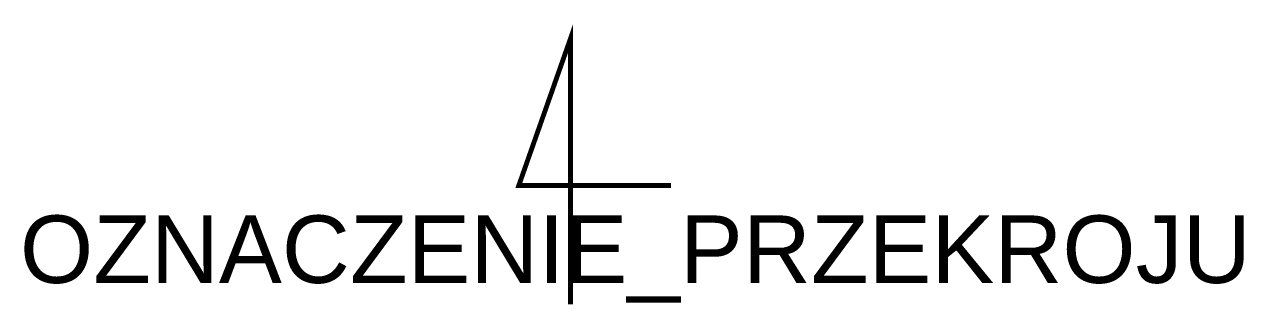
# Model space of a CAD drawing. Header units: millimetres. Extents: x -3398 to 4189, y -753 to 1001.
import ezdxf
from ezdxf.enums import TextEntityAlignment as Align

# ---------------------------------------------------------------- set-up
doc = ezdxf.new("R2010")
doc.units = ezdxf.units.MM
doc.header["$LTSCALE"] = 10
doc.header["$MEASUREMENT"] = 0
doc.layers.add('G-Opisy', color=2, linetype='Continuous', lineweight=18)
doc.styles.add('Arial-GG', font='arial.ttf')

msp = doc.modelspace()

# ---------------------------------------------------------------- linework, layer by layer
at = {"layer": 'G-Opisy', "const_width": 30}
msp.add_lwpolyline([(0, -738.2), (0, 913.5), (-321.7, 0), (626, 0)], dxfattribs=at)

# ---------------------------------------------------------------- texts
at = {"layer": 'G-Opisy', "style": 'Arial-GG'}
msp.add_attdef('OZNACZENIE_PRZEKROJU', text='A', height=420, dxfattribs=at).set_placement((403.9, -396.5, -30), align=Align.MIDDLE_CENTER)

doc.saveas('drawing.dxf')
